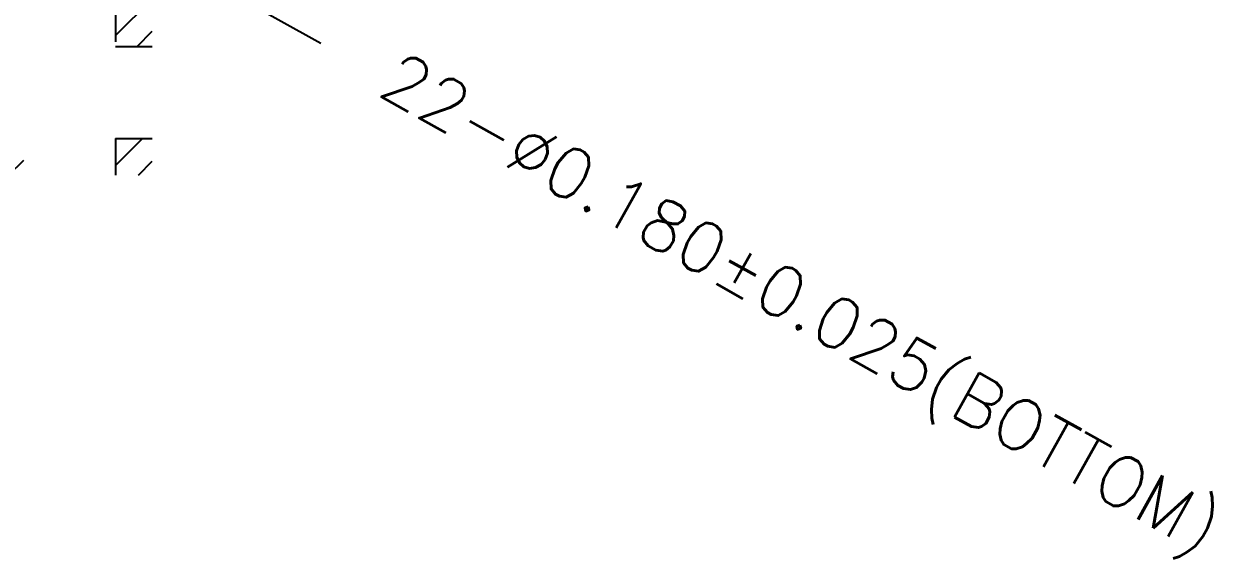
# Model space of a CAD drawing. Header units: millimetres. Extents: x 424.34 to 432.09, y 94.3 to 99.76.
# Drawn here: x 427.28 to 428.575, y 95.477 to 96.063 of the extents above; entities that cross this region are included whole.
import ezdxf

# ---------------------------------------------------------------- set-up
doc = ezdxf.new("R2010")
doc.units = ezdxf.units.MM
doc.header["$LTSCALE"] = 0.5
doc.header["$PDMODE"] = 98
doc.linetypes.add('HIDDEN', pattern=[0.375, 0.25, -0.125])
for name, color, linetype in [('BTM', 7, 'HIDDEN'), ('DIM', 3, 'Continuous'), ('HEB', 4, 'Continuous')]:
    doc.layers.add(name, color=color, linetype=linetype)
doc.styles.add('SIMPLEX', font='simplex.shx')
doc.dimstyles.new('Standard4', dxfattribs={"dimtxt": 0.055, "dimasz": 0.08, "dimexe": 0.015, "dimexo": 0.015, "dimgap": 0.027, "dimtad": 1, "dimdec": 3, "dimrnd": 5e-06, "dimzin": 1, "dimtxsty": 'SIMPLEX', "dimcen": 0.05, "dimclrd": 256, "dimclre": 256, "dimclrt": 256, "dimazin": 3, "dimtp": 0.03, "dimtm": 0.03, "dimtfac": 0.8, "dimtdec": 3, "dimtmove": 0, "dimatfit": 3, "dimfxl": 0.05, "dimlwd": -1, "dimlwe": -1})

# ---------------------------------------------------------------- blocks, each defined once
blk = doc.blocks.new('*D222')
at = {"layer": 'Defpoints', "color": 0, "ltscale": 0.1, "transparency": 16777216}
for p in [(426.8988, 96.4342), (427.0559, 96.3464)]:
    blk.add_point(p, dxfattribs=at)
at = {"layer": 'DIM', "ltscale": 0.1, "transparency": 16777216}
for p, q in [((426.8289, 96.4732), (426.759, 96.5121)), ((426.8988, 96.4342), (427.0559, 96.3464)), ((427.6032, 96.041), (427.1258, 96.3075))]:
    blk.add_line(p, q, dxfattribs=at)
for points in [[(426.8354, 96.4848), (426.8224, 96.4615), (426.8988, 96.4342)], [(427.1323, 96.3191), (427.1193, 96.2958), (427.0559, 96.3464)]]:
    blk.add_solid(points, dxfattribs=at)
at = {"layer": 'DIM', "ltscale": 0.1, "transparency": 16777216, "insert": (428.1219, 95.7515), "char_height": 0.055, "attachment_point": 5, "rotation": 330.8348, "style": 'SIMPLEX'}
blk.add_mtext('\\A1;22-∅0.180%%P0.025(BOTTOM)', dxfattribs=at)

msp = doc.modelspace()

# ---------------------------------------------------------------- hatches: boundary and pattern name
at = {"layer": 'HEB'}
h = msp.add_hatch(dxfattribs=at)
h.set_pattern_fill('ANSI31', color=256, scale=0.2)
h.set_pattern_definition([(45, (424.96583, 98.868402), (-0.01767767, 0.01767767), [])])
h.paths.add_polyline_path([(424.9748, 98.8828), (424.9348, 98.8828), (424.9348, 98.8428), (424.9748, 98.8428)])
h.paths.add_polyline_path([(427.4198, 95.9378), (427.3798, 95.9378), (427.3798, 95.8978), (427.4198, 95.8978)])
h.paths.add_polyline_path([(427.2798, 95.9378), (425.0748, 95.9378), (425.0748, 95.8978), (427.2798, 95.8978)])
h.paths.add_polyline_path([(424.9748, 95.9378), (424.9348, 95.9378), (424.9348, 95.8978), (424.9748, 95.8978)])
h.paths.add_polyline_path([(424.9748, 98.7428), (424.9348, 98.7428), (424.9348, 96.0378), (424.9748, 96.0378)])
h.paths.add_polyline_path([(427.4198, 98.8828), (427.3798, 98.8828), (427.3798, 98.8428), (427.4198, 98.8428)])
h.paths.add_polyline_path([(427.4198, 98.7428), (427.3798, 98.7428), (427.3798, 96.0378), (427.4198, 96.0378)])
h.paths.add_polyline_path([(427.2798, 98.8828), (425.0748, 98.8828), (425.0748, 98.8428), (427.2798, 98.8428)])

# ---------------------------------------------------------------- linework, layer by layer
at = {"layer": 'BTM', "ltscale": 0.2}
for p, q in [((427.3798, 98.7428), (427.3798, 96.0378)), ((427.3798, 96.0378), (427.4198, 96.0378)), ((427.3798, 95.9378), (427.3798, 95.8978)), ((427.3798, 95.9378), (427.4198, 95.9378))]:
    msp.add_line(p, q, dxfattribs=at)

# ---------------------------------------------------------------- dimensions: what is measured, and where the dimension line sits
at = {"layer": 'DIM', "ltscale": 0.1}
dim = msp.add_diameter_dim_2p(p1=(426.8988, 96.4342), p2=(427.0559, 96.3464), text='22-<>%%P0.025(BOTTOM)', dimstyle='Standard4', dxfattribs=at)
dim.commit()
dim.dimension.update_dxf_attribs({"geometry": '*D222', "text_midpoint": (428.1219, 95.7515), "dimtype": 163})

doc.saveas('drawing.dxf')
